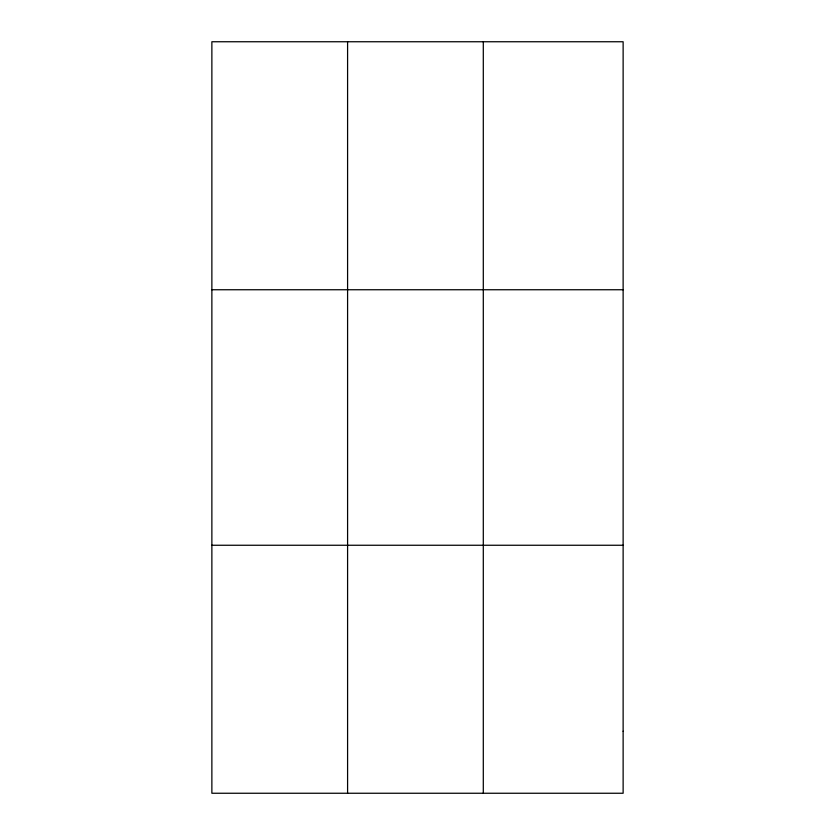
<?xml version="1.0" encoding="UTF-8"?>
<svg xmlns="http://www.w3.org/2000/svg" width="835" height="835" viewBox="0 0 835 835"><rect width="100%" height="100%" fill="white"/><g stroke="black" fill="none" stroke-linecap="round" stroke-linejoin="round"><path stroke-width="1.25" d="M347.59 41.75L347.59 793.25M483.298 41.75L483.298 793.25M211.871 289.745L623.129 289.745M211.871 545.255L623.129 545.255M623.129 731.251L623.129 793.25L211.871 793.25L211.871 41.75L623.129 41.75L623.129 731.251"/></g></svg>
